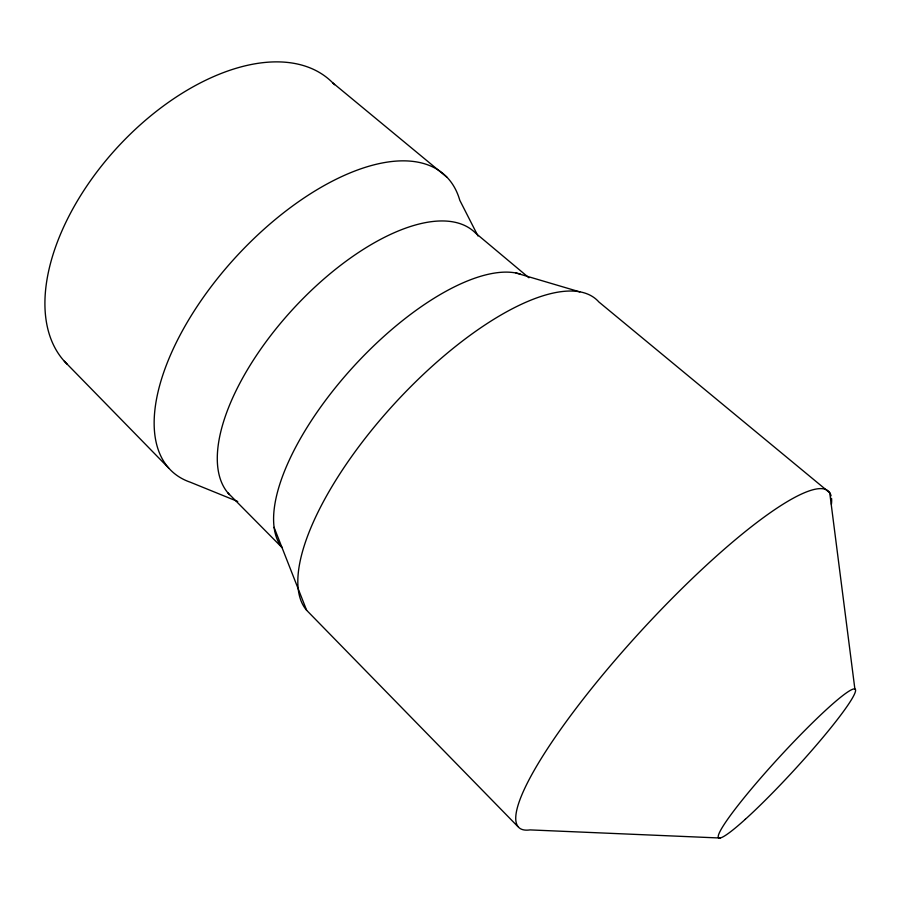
<?xml version="1.0" encoding="UTF-8"?>
<svg xmlns="http://www.w3.org/2000/svg" width="900" height="900" viewBox="0 0 900 900"><rect width="100%" height="100%" fill="white"/><g stroke="black" fill="none" stroke-linecap="round" stroke-linejoin="round"><path stroke-width="1.35" d="M720.349 838.024L530.01 829.901A228.589 43.245 -47.4 0 1 633.296 639.506A228.589 43.245 -47.4 0 1 831.082 495.844M516.026 273.015L579.814 291.881M237.724 501.48L190.361 482.231A201.375 98.336 -47.4 0 1 241.391 251.134A201.375 98.336 -47.4 0 1 459.787 200.273L477.979 236.002M332.64 82.744L446.951 177.255M528.908 277.762L475.425 232.954A179.606 81.315 -47.4 0 0 295.796 306.056A179.606 81.315 -47.4 0 0 229.455 494.64M227.678 492.637L282.049 547.571A183.195 74.453 -47.4 0 1 346.207 374.76A183.195 74.453 -47.4 0 1 520.346 274.072M64.316 361.226L168.694 468.079M274.061 527.321L306.63 610.279L517.86 826.582M854.899 689.197L829.732 492.795L598.86 301.961A212.546 78.604 -47.4 0 0 400.793 396.911A212.546 78.604 -47.4 0 0 306.63 610.279M67.23 364.252A193.477 111.78 -47.4 0 1 121.725 142.763A193.477 111.78 -47.4 0 1 334.553 84.746M831.544 498.33A228.589 43.245 -47.4 0 1 831.409 504.315M745.312 819.293A100.924 9.844 -47.4 0 0 855 692.842A100.924 9.844 -47.4 0 0 760.095 778.725A100.924 9.844 -47.4 0 0 745.312 819.293"/></g></svg>
